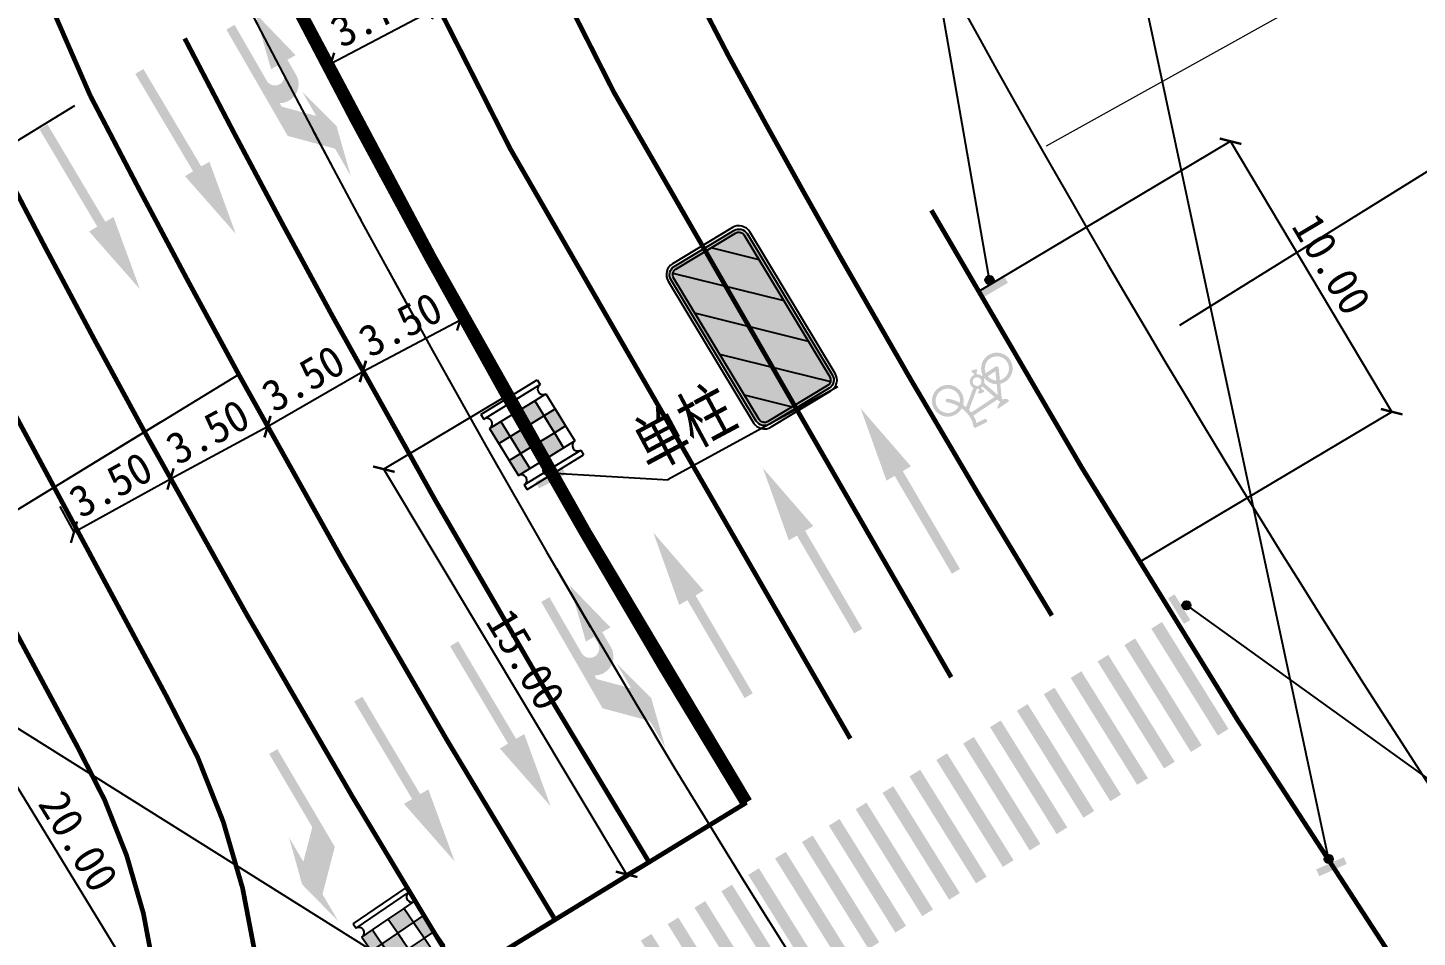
# Model space of a CAD drawing. Header units: millimetres. Extents: x 7233 to 195995, y 19522 to 226352.
# Drawn here: x 10223.88 to 10268, y 22435.89 to 22464.77 of the extents above; entities that cross this region are included whole.
import ezdxf

# ---------------------------------------------------------------- set-up
doc = ezdxf.new("R2010")
doc.units = ezdxf.units.MM
doc.linetypes.add('ACAD_ISO10W100', pattern=[18, 12, -3, 0, -3])
doc.linetypes.add('JTSS01', pattern=[6, 2, -4])
for name, color, linetype in [('@-交通信号', 7, 'Continuous'), ('@-交通标志', 7, 'Continuous'), ('@-设计标注', 7, 'Continuous'), ('@-道路红线', 1, 'Continuous'), ('@-道路边线', 7, 'Continuous'), ('@-隔离栏', 7, 'Continuous'), ('AXIS', 2, 'Continuous'), ('交通标志', 7, 'Continuous')]:
    doc.layers.add(name, color=color, linetype=linetype)
doc.layers.add('@-路缘石', color=7, linetype='Continuous', lineweight=0)
doc.layers.add('@-道路标线', color=255, linetype='Continuous', lineweight=0)
doc.styles.add('--黑体', font='simhei.ttf')
doc.styles.add('黑体', font='simhei.ttf')
doc.linetypes.add('FENCELINE1', pattern='A,6.349999999999998,-2.54,[133,ltypeshp.shx,S=2.54,R=0,X=-2.54,Y=0],-2.54,25.4', length=36.83)
doc.dimstyles.new('标志标注', dxfattribs={"dimtxt": 1, "dimasz": 0.5, "dimexe": 0, "dimexo": 0, "dimgap": 0.25, "dimtad": 1, "dimzin": 0, "dimdsep": 46, "dimtxsty": '--黑体', "dimblk": 'ARCHTICK', "dimcen": 0.09, "dimadec": 0, "dimazin": 0, "dimtfac": 1, "dimtix": 1, "dimtmove": 2, "dimatfit": 0, "dimfxl": 1, "dimtolj": 1, "dimtzin": 0, "dimarcsym": 0})

# ---------------------------------------------------------------- blocks, each defined once
blk = doc.blocks.new('*U5')
at = {"layer": '@-道路边线'}
h = blk.add_hatch(color=256, dxfattribs=at)
h.dxf.hatch_style = 1
h.paths.add_polyline_path([(0.8445444810342022, -3.999214780758898), (0.812307190006391, 0.0006553117594236824), (0.4123201807533343, -0.002568417348151747), (0.4445574717811456, -4.002438509866474)])
blk = doc.blocks.new('*U6')
at = {"layer": '@-道路标线', "color": 0, "linetype": 'ByBlock', "lineweight": -2, "transparency": 16777216}
for p, rotation in [((10259.20356424952, 22445.47597911962, 3.54891667e-08), 31.42887505628482), ((10258.35027613115, 22444.9545393944, 3.54891667e-08), 31.42887505628482), ((10257.49698801277, 22444.43309966918, 3.54891667e-08), 31.42887505628881), ((10256.64369989439, 22443.91165994396, 3.54891667e-08), 31.42887505628881), ((10255.79041177602, 22443.39022021874, 3.54891667e-08), 31.42887505628482), ((10254.93712365764, 22442.86878049352, 3.54891667e-08), 31.42887505628482), ((10254.08383553926, 22442.34734076831, 3.54891667e-08), 31.42887505628881), ((10253.23054742089, 22441.82590104308, 3.54891667e-08), 31.42887505628881), ((10252.37725930251, 22441.30446131786, 3.54891667e-08), 31.42887505628881), ((10251.52397118413, 22440.78302159264, 3.54891667e-08), 31.42887505628482), ((10250.67068306575, 22440.26158186743, 3.54891667e-08), 31.42887505628881), ((10249.81739494738, 22439.74014214221, 3.54891667e-08), 31.42887505628881), ((10248.964106829, 22439.21870241699, 3.54891667e-08), 31.42887505628881), ((10248.11081871063, 22438.69726269177, 3.54891667e-08), 31.42887505628482), ((10247.25753059225, 22438.17582296655, 3.54891667e-08), 31.42887505628881), ((10246.40424247387, 22437.65438324133, 3.54891667e-08), 31.42887505628881), ((10245.55095435549, 22437.13294351611, 3.54891667e-08), 31.42887505628881), ((10244.69766623712, 22436.61150379089, 3.54891667e-08), 31.42887505628881), ((10243.84437811874, 22436.09006406567, 3.54891667e-08), 31.42887505628881), ((10242.99109000036, 22435.56862434045, 3.54891667e-08), 31.42887505628881), ((10242.13780188199, 22435.04718461523, 3.54891667e-08), 31.42887505628881), ((10241.28451376361, 22434.52574489001, 3.54891667e-08), 31.42887505628881), ((10240.43122564523, 22434.0043051648, 3.54891667e-08), 31.42887505628881), ((10239.57793752686, 22433.48286543958, 3.54891667e-08), 31.42887505628881), ((10238.72464940848, 22432.96142571435, 3.54891667e-08), 31.42887505628881)]:
    blk.add_blockref('*U5', p, dxfattribs=dict(at, rotation=rotation))
blk = doc.blocks.new('A$C348E0356')
at = {"layer": '交通标志', "lineweight": 15}
h = blk.add_hatch(color=1, dxfattribs=at)
h.paths.add_polyline_path([(3.003229652764275, 1.581825583154568), (2.699315253586973, 2.053429645515278), (2.345612207427619, 1.825493846656171), (2.649526606546714, 1.35388978429546)])
h.paths.add_polyline_path([(1.699794109328649, 2.827652479812969), (2.00370850827312, 2.356048417277634), (2.357411554490681, 2.58398421613674), (2.053497155546209, 3.055588278657522)])
h.paths.add_polyline_path([(2.00370850827312, 2.356048417277634), (1.473153939063194, 2.014144718996249), (1.815057638159487, 1.483590148374786), (2.345612207427619, 1.825493846656171), (2.212649657740256, 2.031820624353712)])
h.paths.add_polyline_path([(2.11897203727858, 1.011986086014075), (1.815057638159487, 1.483590148374786), (1.284503068891353, 1.141686450093402), (1.588417468068655, 0.6700823877326914)])
h.paths.add_polyline_path([(1.169239540060515, 2.485748781531583), (0.6386849708505907, 2.143845083250199), (0.9425993697950616, 1.672241020714864), (1.473153939063194, 2.014144718996249)])
h.paths.add_polyline_path([(0.9425993697950616, 1.672241020714864), (0.5888963236357087, 1.444305221855755), (0.9308000227320008, 0.9137506512342952), (1.284503068891353, 1.141686450093402), (1.151540519262198, 1.348013227790942)])
at = {"layer": '交通标志', "lineweight": 25}
for p, q in [((1.768577406415715, 3.497717086982446), (6.21755607426e-05, 2.358038092701462)), ((1.863550656125879, 3.350340817545656), (0.0950354252709076, 2.210661823264671)), ((1.863550656125879, 3.350340817545656), (1.768577406415715, 3.497717086982446)), ((1.699794109328649, 2.827652479812969), (1.169239540060515, 2.485748781531583)), ((2.053497155546209, 3.055588278657522), (1.699794109328649, 2.827652479812969)), ((2.00370850827312, 2.356048417277634), (1.699794109328649, 2.827652479812969)), ((2.357411554490681, 2.58398421613674), (2.053497155546209, 3.055588278657522)), ((0.0950354252709076, 2.210661823264671), (6.21755607426e-05, 2.358038092701462)), ((1.169239540060515, 2.485748781531583), (0.6386849708505907, 2.143845083250199)), ((1.473153939063194, 2.014144718996249), (1.169239540060515, 2.485748781531583)), ((2.00370850827312, 2.356048417277634), (1.473153939063194, 2.014144718996249)), ((2.357411554490681, 2.58398421613674), (2.00370850827312, 2.356048417277634)), ((2.345612207427619, 1.825493846656171), (2.00370850827312, 2.356048417277634)), ((2.699315253586973, 2.053429645515278), (2.357411554490681, 2.58398421613674)), ((3.003229652764275, 1.581825583154568), (2.566352703957818, 2.259756423212819)), ((0.6386849708505907, 2.143845083250199), (0.2849819246330298, 1.91590928439109)), ((0.5888963236357087, 1.444305221855755), (0.2849819246330298, 1.91590928439109)), ((0.9425993697950616, 1.672241020714864), (0.6386849708505907, 2.143845083250199)), ((1.473153939063194, 2.014144718996249), (0.9425993697950616, 1.672241020714864)), ((1.815057638159487, 1.483590148374786), (1.473153939063194, 2.014144718996249)), ((2.345612207427619, 1.825493846656171), (1.815057638159487, 1.483590148374786)), ((2.649526606546714, 1.35388978429546), (2.212649657740256, 2.031820624353712)), ((2.699315253586973, 2.053429645515278), (2.345612207427619, 1.825493846656171)), ((0.9425993697950616, 1.672241020714864), (0.5888963236357087, 1.444305221855755)), ((0.9308000227320008, 0.9137506512342952), (0.5888963236357087, 1.444305221855755)), ((1.284503068891353, 1.141686450093402), (0.9425993697950616, 1.672241020714864)), ((1.588417468068655, 0.6700823877326914), (1.151540519262198, 1.348013227790942)), ((1.815057638159487, 1.483590148374786), (1.284503068891353, 1.141686450093402)), ((2.11897203727858, 1.011986086014075), (1.68209508853033, 1.689916926072328)), ((2.649526606546714, 1.35388978429546), (2.11897203727858, 1.011986086014075)), ((3.003229652764275, 1.581825583154568), (2.649526606546714, 1.35388978429546)), ((1.234714421851094, 0.442146588873584), (0.7978374730446376, 1.120077428931835)), ((1.284503068891353, 1.141686450093402), (0.9308000227320008, 0.9137506512342952)), ((3.193176151951773, 1.287073044106364), (1.424660921038593, 0.1473940498253796)), ((3.288149401603732, 1.139696774669572), (1.519634170748758, 1.7780388589e-05)), ((2.11897203727858, 1.011986086014075), (1.588417468068655, 0.6700823877326914)), ((3.288149401603732, 1.139696774669572), (3.193176151951773, 1.287073044106364)), ((1.588417468068655, 0.6700823877326914), (1.234714421851094, 0.442146588873584)), ((1.519634170748758, 1.7780388589e-05), (1.424660921038593, 0.1473940498253796))]:
    blk.add_line(p, q, dxfattribs=at)
for centre, major_axis, ratio, start_param, end_param in [((1.958523905836044, 3.202964548094313), (0.0132628393479032, 0.1748249984116091), 0.9999999976595978, 0.648165981041317, 3.789758634631108), ((0.1900086749810725, 2.06328555382788), (-0.1748249984686601, 0.0132628393522313), 0.999999997006934, 2.218962305269292, 5.360554958859085), ((3.098202902416232, 1.434449313717776), (-0.1748249984686601, 0.0132628393522313), 0.999999997006934, -0.9226303483204992, 2.218962305269292), ((1.329687671561259, 0.2947703194367932), (0.0132628393608787, 0.1748249985826468), 0.9999999959073038, 3.789758633994535, 6.931351287584327)]:
    blk.add_ellipse(centre, major_axis=major_axis, ratio=ratio, start_param=start_param, end_param=end_param, dxfattribs=at)
blk = doc.blocks.new('A$C3C0A0687')
at = {"layer": '交通标志', "linetype": 'ByBlock', "lineweight": -3}
for points in [[(0.51630682812538, 0.9557776210713198), (0.2803620946360752, 0.9608847109484486), (0.259674049098976, 0.0051084273000015), (0.4956187825882809, 1.3374228729e-06)], [(0.2649107784296911, 0.5038333508418873, 1), (-2.7183474567e-06, 0.5038333508418873, 1)]]:
    blk.add_hatch(color=14, dxfattribs=at).paths.add_polyline_path(points)
at = {"layer": '交通标志', "color": 14}
blk.add_circle((0.1324540300411172, 0.5038333508418873), 0.1324567483885739, dxfattribs=at)
blk = doc.blocks.new('A$C59555438')
at = {"layer": '交通标志'}
h = blk.add_hatch(color=1, dxfattribs=at)
edge = h.paths.add_edge_path(flags=16)
edge.add_arc((0.3505040291111072, -0.2000641846525468), 0.2015999999999083, 105.28331680243821, 195.2833168024382, ccw=False)
edge.add_line((0.2973638451967417, -0.0055939276630852), (5.360870505988714, 1.378040152772654))
edge.add_arc((5.414010689903078, 1.183569895783192), 0.2015999999999011, 15.283316802438208, 105.28331680244241, ccw=False)
edge.add_line((5.608480946892087, 1.236710079697104), (6.193512939698848, -0.9042558261298836))
edge.add_arc((5.999042682709839, -0.957396010043567), 0.2015999999998938, -74.71668319756589, 15.283316802438208, ccw=False)
edge.add_line((6.052182866622387, -1.151866267033027), (0.9886762058304157, -2.535500347468768))
edge.add_arc((0.9355360219160502, -2.34103009047908), 0.2015999999999011, 195.2833168024382, 285.2833168024382, ccw=False)
edge.add_line((0.7410657649270433, -2.394170274392763), (0.1560337721202814, -0.2532043685657754))
edge = h.paths.add_edge_path()
edge.add_arc((0.3503419572534767, -0.1999667472398414), 0.302399999999848, 105.28331680243821, 195.2833168024382, ccw=False)
edge.add_line((0.2706316813819285, 0.0917386382445784), (5.334390413281653, 1.475441598648558))
edge.add_arc((5.414100689153202, 1.18373621316391), 0.302399999999848, 15.283316802436786, 105.28331680243821, ccw=False)
edge.add_line((5.705806074638529, 1.263446489034095), (6.290910140045524, -0.8777831715638058))
edge.add_arc((5.999204754560196, -0.9574934474339896), 0.302399999999848, -74.71668319756168, 15.283316802438208, ccw=False)
edge.add_line((6.078915030429924, -1.249198832918409), (1.015156298530199, -2.632901793322389))
edge.add_arc((0.9354460226604712, -2.341196407837741), 0.3023999999998553, 195.2833168024382, 285.2833168024382, ccw=False)
edge.add_line((0.6437406371751422, -2.420906683708153), (0.05863657176814741, -0.2796770231102528))
for points in [[(2.254681827422053, -2.189556589226748), (3.715157706097762, -1.790472647057248), (5.513923373892131, 1.358669911795209, 0.19887857131623), (5.360870506072387, 1.378040152808353), (4.094864884389901, 1.032096394553322)], [(0.3955562100963739, -1.12975365046673), (0.7410657650125358, -2.394170274357747, 0.198946163876398), (0.8356233380946132, -2.516130106418776), (2.634389005716446, 0.6330124523843621), (1.17391312721698, 0.2339285102629444)], [(5.175633584771317, -1.391388704888339), (6.052182866707878, -1.151866266997557, 0.4142135623731015), (6.193512939784341, -0.904255826094868), (5.953990501893699, -0.0277065441587444)]]:
    blk.add_hatch(color=1, dxfattribs=at).paths.add_polyline_path(points)
at = {"layer": '交通标志', "true_color": 0xffffff}
for points in [[(5.953990501893696, -0.0277065441587435), (5.608480946977579, 1.236710079732119, 0.1989461638801886), (5.513923373892131, 1.358669911795209), (3.715157706097762, -1.79047264705725), (5.175633584771319, -1.391388704888339)], [(4.094864884389901, 1.032096394553322), (2.634389005716448, 0.6330124523843624), (0.8356233380946132, -2.516130106418776, 0.1988785713200205), (0.9886762059159082, -2.535500347433525), (2.254681827422053, -2.189556589226748)], [(1.17391312721698, 0.2339285102629444), (0.2973638452822342, -0.0055939276273875, 0.4142135623730847), (0.1560337722057739, -0.2532043685307599), (0.3955562100963739, -1.12975365046673)]]:
    blk.add_hatch(color=7, dxfattribs=at).paths.add_polyline_path(points)
at = {"layer": '交通标志', "color": 1}
for points in [[(0.5464096677369527, -2.447644689311118, 0.414213562373091), (1.041630549543697, -2.730304835463357), (6.10565303610565, -1.346529802489839, 0.414213562373091), (6.388313182256754, -0.8513089206835502), (5.803137044251343, 1.290184494685945, 0.414213562373091), (5.307916162444597, 1.572844640838184), (0.2438936758826458, 0.1890696078644396, 0.414213562373091), (-0.038766470268456, -0.3061512739420777), (0.5464096677369527, -2.447644689311118)], [(0.0586365718536399, -0.2796770230750099, -0.4142135623730951), (0.270631681467421, 0.09173863827959401), (5.334390413368963, 1.475441598683801, -0.414213562373091), (5.705806074722204, 1.263446489069564), (6.290910140131018, -0.87778317152879, -0.414213562373091), (6.078915030515418, -1.249198832883166), (1.015156298615693, -2.632901793286919, -0.414213562373091), (0.6437406372606347, -2.420906683673138), (0.0586365718536399, -0.2796770230750099)], [(0.1560337722057739, -0.2532043685307599, -0.4142135623730847), (0.2973638452822342, -0.0055939276273875), (5.360870506072387, 1.378040152808353, -0.4142135623731015), (5.608480946977579, 1.236710079732119), (6.193512939784341, -0.904255826094868, -0.4142135623731015), (6.052182866707878, -1.151866266997557), (0.9886762059159082, -2.535500347433525, -0.4142135623731015), (0.7410657650125358, -2.394170274357747), (0.1560337722057739, -0.2532043685307599)]]:
    blk.add_lwpolyline(points, format="xyb", dxfattribs=at)
for points in [[(5.513923373891883, 1.358669911794777), (3.71515770609767, -1.790472647057413)], [(2.254681827422245, -2.189556589226413), (4.094864884389608, 1.032096394552809)], [(2.634389005716001, 0.6330124523835821), (0.8356233380945923, -2.516130106418812)], [(1.173913127217019, 0.2339285102630129), (0.3955562100964016, -1.129753650466682)], [(5.175633584771276, -1.391388704888413), (5.953990501893713, -0.0277065441587183)]]:
    blk.add_lwpolyline(points, dxfattribs=at)
at = {"layer": '交通标志', "color": 7}
for points in [[(4.094864884389608, 1.032096394552809), (2.634389005716001, 0.6330124523835821)], [(3.71515770609767, -1.790472647057413), (5.175633584771276, -1.391388704888413)]]:
    blk.add_lwpolyline(points, dxfattribs=at)
at = {"layer": '交通标志', "color": 1, "lineweight": 0}
for centre, radius, start, end in [((0.3503419573371502, -0.1999667472043711), 0.302399999999848, 105.2833168024516, 195.2833168019546), ((5.999204754645687, -0.9574934473989742), 0.3023999999998538, 285.2833168024517, 15.28331680195462), ((0.935446022745964, -2.341196407802725), 0.3023999999998538, 195.2833168019546, 285.2833168024517)]:
    blk.add_arc(centre, radius, start, end, dxfattribs=at)
blk = doc.blocks.new('A$C00990124')
at = {"layer": '@-交通标志'}
blk.add_line((4.03863356891088, 8.375682107638568), (7.842989163240419, 9.514135432895273), dxfattribs=at)
at = {"layer": '@-交通标志', "color": 0, "lineweight": -3}
blk.add_line((4.058251671376638, 8.35589451668784), (-1.7789425328e-06, 3.746898548211901), dxfattribs=at)
at = {"layer": '@-交通标志', "lineweight": 0, "ltscale": 0.5, "rotation": 18.7745132221656}
blk.add_blockref('A$C348E0356', (7.610208364087156, 6.313692850992083), dxfattribs=at)
at = {"layer": '@-交通标志', "rotation": 139.089048828602}
blk.add_blockref('A$C3C0A0687', (8.190717954887077, 9.704387176316233), dxfattribs=at)
at = {"layer": '@-交通标志', "color": 0, "lineweight": -3, "rotation": 305.8141268137496}
blk.add_blockref('A$C59555438', (1.830900762579403, 5.826271494384855), dxfattribs=at)
at = {"layer": '@-交通标志', "color": 0, "lineweight": -3, "style": '黑体', "width": 0.8}
blk.add_text('单柱', height=1.5, rotation=228.1137237925515, dxfattribs=at).set_placement((4.715823206817731, 8.34912640415132))
blk = doc.blocks.new('_ArchTick')
at = {"color": 0, "linetype": 'ByBlock', "const_width": 0.15}
blk.add_lwpolyline([(-0.5, -0.5), (0.5, 0.5)], dxfattribs=at)
blk = doc.blocks.new('*D22')
at = {"layer": '@-设计标注', "color": 0, "lineweight": -2, "ltscale": 1.5, "transparency": 16777216}
for p, q in [((10238.99089881091, 22453.03348404101), (10235.18547105878, 22450.75394419194)), ((10242.89402186176, 22437.88541146319), (10235.18547105878, 22450.75394419194)), ((10246.69944961389, 22440.16495131227), (10242.89402186176, 22437.88541146319))]:
    blk.add_line(p, q, dxfattribs=at)
at = {"layer": 'Defpoints', "color": 0, "ltscale": 1.5, "transparency": 16777216}
for p in [(10238.99089881091, 22453.03348404101, 3.54891667e-08), (10235.18547105878, 22450.75394419194), (10246.69944961389, 22440.16495131227, 3.54891667e-08)]:
    blk.add_point(p, dxfattribs=at)
at = {"layer": '@-设计标注', "color": 0, "lineweight": -2, "ltscale": 1.5, "transparency": 16777216, "xscale": 0.5, "yscale": 0.5, "zscale": 0.5}
for p, rotation in [((10235.18547105878, 22450.75394419194), 120.9225907096628), ((10242.89402186176, 22437.88541146319), 300.9225907096628)]:
    blk.add_blockref('_ArchTick', p, dxfattribs=dict(at, rotation=rotation))
at = {"layer": '@-设计标注', "color": 0, "ltscale": 1.5, "transparency": 16777216, "insert": (10239.68796268085, 22444.70797444016), "char_height": 1, "attachment_point": 5, "rotation": 300.9225907096628, "style": '--黑体'}
blk.add_mtext('\\A1;15.00', dxfattribs=at)
blk = doc.blocks.new('*D36')
at = {"layer": '@-设计标注', "color": 0, "lineweight": -2, "ltscale": 1.5, "transparency": 16777216}
for p, q in [((10233.50234124521, 22463.64341314262), (10236.82250340022, 22465.38669259939)), ((10236.78858140761, 22465.45129871613), (10236.82250340022, 22465.38669259939)), ((10233.4684192526, 22463.70801925936), (10233.50234124521, 22463.64341314262))]:
    blk.add_line(p, q, dxfattribs=at)
at = {"layer": 'Defpoints', "color": 0, "ltscale": 1.5, "transparency": 16777216}
for p in [(10236.78858140761, 22465.45129871613, 3.54891667e-08), (10236.82250340022, 22465.38669259939), (10233.4684192526, 22463.70801925936, 3.54891667e-08)]:
    blk.add_point(p, dxfattribs=at)
at = {"layer": '@-设计标注', "color": 0, "lineweight": -2, "ltscale": 1.5, "transparency": 16777216, "xscale": 0.5, "yscale": 0.5, "zscale": 0.5}
for p, rotation in [((10236.82250340022, 22465.38669259939), 27.7021016193451), ((10233.50234124521, 22463.64341314262), 207.7021016193451)]:
    blk.add_blockref('_ArchTick', p, dxfattribs=dict(at, rotation=rotation))
at = {"layer": '@-设计标注', "color": 0, "ltscale": 1.5, "transparency": 16777216, "insert": (10234.81376643136, 22465.17908530201), "char_height": 1, "attachment_point": 5, "rotation": 27.702101619345108, "style": '--黑体'}
blk.add_mtext('\\A1;3.75', dxfattribs=at)
blk = doc.blocks.new('*D56')
at = {"layer": '@-设计标注', "color": 0, "lineweight": -2, "ltscale": 1.5, "transparency": 16777216}
for p, q in [((10228.08755901652, 22452.24377379179), (10219.62641188939, 22447.0732128312)), ((10230.05520639378, 22430.00745046367), (10219.62641188939, 22447.0732128312)), ((10238.51635352091, 22435.17801142425), (10230.05520639378, 22430.00745046367))]:
    blk.add_line(p, q, dxfattribs=at)
at = {"layer": 'Defpoints', "color": 0, "ltscale": 1.5, "transparency": 16777216}
for p in [(10228.08755901652, 22452.24377379179), (10219.62641188939, 22447.0732128312), (10238.51635352091, 22435.17801142425, 3.54891667e-08)]:
    blk.add_point(p, dxfattribs=at)
at = {"layer": '@-设计标注', "color": 0, "lineweight": -2, "ltscale": 1.5, "transparency": 16777216, "xscale": 0.5, "yscale": 0.5, "zscale": 0.5}
for p, rotation in [((10219.62641188939, 22447.0732128312), 121.4288750562867), ((10230.05520639378, 22430.00745046367), 301.4288750562868)]:
    blk.add_blockref('_ArchTick', p, dxfattribs=dict(at, rotation=rotation))
at = {"layer": '@-设计标注', "color": 0, "ltscale": 1.5, "transparency": 16777216, "insert": (10225.48556898384, 22438.934340878), "char_height": 1, "attachment_point": 5, "rotation": 301.42887505628676, "style": '--黑体'}
blk.add_mtext('\\A1;20.00', dxfattribs=at)
blk = doc.blocks.new('A$C4D5C2BD2')
at = {"layer": '@-交通信号', "linetype": 'ByBlock', "lineweight": -3}
h = blk.add_hatch(color=14, dxfattribs=at)
edge = h.paths.add_edge_path()
edge.add_line((0.981396496295929, 0.3103656233288348), (0.9047607928514481, 0.5335762156173587))
edge.add_line((0.9047607928514481, 0.5335762188769877), (0.000568583607673645, 0.2231366215273738))
edge.add_line((0.0005685761570930481, 0.2231366285122931), (0.07720427960157394, -7.396377623081207e-05))
edge.add_line((0.07720427960157394, -7.396703585982323e-05), (0.9813964888453484, 0.3103656303137541))
blk.add_hatch(color=14, dxfattribs=at).paths.add_polyline_path([(0.5572020175083134, 0.5146595514379442, 1), (0.2922885207311656, 0.5146595514379442, 1)])
at = {"layer": '@-交通信号', "color": 14}
blk.add_circle((0.4247452691197395, 0.5146595514379442, 363.6511633631799), 0.1324567483885739, dxfattribs=at)
blk = doc.blocks.new('A$C174B43BA')
at = {"layer": '交通标志', "linetype": 'ByBlock', "lineweight": -3}
for points in [[(0.6366147921982129, 0.3842561724922007, 1), (0.3717012954210651, 0.3842561724922007, 1)], [(0.955758185315062, -1.431443593e-06), (0.9610766889582008, 0.2359386311726439), (0.0053193263074718, 0.2574830817691236), (8.226643331e-07, 0.0215430191528867)]]:
    blk.add_hatch(color=14, dxfattribs=at).paths.add_polyline_path(points)
at = {"layer": '交通标志', "color": 14}
blk.add_circle((0.504158043809639, 0.3842561724922007), 0.1324567483885739, dxfattribs=at)
blk = doc.blocks.new('*D75')
at = {"layer": '@-设计标注', "color": 0, "lineweight": -2, "ltscale": 1.5, "transparency": 16777216}
for p, q in [((10254.05384204395, 22456.39151576555), (10262.07404003199, 22461.17051648473)), ((10267.19289054583, 22452.57997695469), (10262.07404003199, 22461.17051648473)), ((10259.17269255778, 22447.80097623551), (10267.19289054583, 22452.57997695469))]:
    blk.add_line(p, q, dxfattribs=at)
at = {"layer": 'Defpoints', "color": 0, "ltscale": 1.5, "transparency": 16777216}
for p in [(10262.07404003199, 22461.17051648473), (10254.05384204395, 22456.39151576555, 3.54891667e-08), (10259.17269255778, 22447.80097623551, 3.54891667e-08)]:
    blk.add_point(p, dxfattribs=at)
at = {"layer": '@-设计标注', "color": 0, "lineweight": -2, "ltscale": 1.5, "transparency": 16777216, "xscale": 0.5, "yscale": 0.5, "zscale": 0.5}
for p, rotation in [((10262.07404003199, 22461.17051648473), 120.7894738371776), ((10267.19289054583, 22452.57997695469), 300.7894738371776)]:
    blk.add_blockref('_ArchTick', p, dxfattribs=dict(at, rotation=rotation))
at = {"layer": '@-设计标注', "color": 0, "ltscale": 1.5, "transparency": 16777216, "insert": (10265.28258189946, 22457.26203626696), "char_height": 1, "attachment_point": 5, "rotation": 300.7894738371776, "style": '--黑体'}
blk.add_mtext('\\A1;10.00', dxfattribs=at)
blk = doc.blocks.new('*D77')
at = {"layer": '@-设计标注', "color": 0, "lineweight": -2, "ltscale": 1.5, "transparency": 16777216}
for p, q in [((10225.36200873124, 22462.29757581178), (10214.41201463719, 22455.60609401497)), ((10219.62641188939, 22447.0732128312), (10214.41201463719, 22455.60609401497)), ((10230.57640598344, 22453.76469462801), (10219.62641188939, 22447.0732128312))]:
    blk.add_line(p, q, dxfattribs=at)
at = {"layer": 'Defpoints', "color": 0, "ltscale": 1.5, "transparency": 16777216}
for p in [(10225.36200873124, 22462.29757581178, 3.54891667e-08), (10214.41201463719, 22455.60609401497), (10230.57640598344, 22453.76469462801, 3.54891667e-08)]:
    blk.add_point(p, dxfattribs=at)
at = {"layer": '@-设计标注', "color": 0, "lineweight": -2, "ltscale": 1.5, "transparency": 16777216, "xscale": 0.5, "yscale": 0.5, "zscale": 0.5}
for p, rotation in [((10214.41201463719, 22455.60609401497), 121.4288750562956), ((10219.62641188939, 22447.0732128312), 301.4288750562956)]:
    blk.add_blockref('_ArchTick', p, dxfattribs=dict(at, rotation=rotation))
at = {"layer": '@-设计标注', "color": 0, "ltscale": 1.5, "transparency": 16777216, "insert": (10217.66397310554, 22451.73366265366), "char_height": 1, "attachment_point": 5, "rotation": 301.4288750562956, "style": '--黑体'}
blk.add_mtext('\\A1;10.00', dxfattribs=at)
blk = doc.blocks.new('A$C3C3D2F93')
at = {"layer": '@-交通信号', "linetype": 'ByBlock', "lineweight": -3}
for points in [[(0.636612563422329, 0.3842590611756122, 1), (0.3716990666451812, 0.3842590611756122, 1)], [(0.9557559565391784, 1.4572398186e-06), (0.9610744601823172, 0.2359415198560555), (0.0053170975315879, 0.2574859704525352), (-1.4061115508e-06, 0.0215459078362983)]]:
    blk.add_hatch(color=14, dxfattribs=at).paths.add_polyline_path(points)
at = {"layer": '@-交通信号', "color": 14}
blk.add_circle((0.5041558150337551, 0.3842590611756122), 0.1324567483885739, dxfattribs=at)
blk = doc.blocks.new('*D84')
at = {"layer": '@-设计标注', "color": 0, "lineweight": -2, "ltscale": 1.5, "transparency": 16777216}
for p, q in [((10227.95922915073, 22451.26009627241), (10228.4098121097, 22450.44255567838)), ((10225.34453893582, 22448.75314738864), (10228.4098121097, 22450.44255567838)), ((10224.89395597684, 22449.57068798268), (10225.34453893582, 22448.75314738864))]:
    blk.add_line(p, q, dxfattribs=at)
at = {"layer": 'Defpoints', "color": 0, "ltscale": 1.5, "transparency": 16777216}
for p in [(10227.95922915073, 22451.26009627241, 3.54891667e-08), (10228.4098121097, 22450.44255567838), (10224.89395597684, 22449.57068798268, 3.54891667e-08)]:
    blk.add_point(p, dxfattribs=at)
at = {"layer": '@-设计标注', "color": 0, "lineweight": -2, "ltscale": 1.5, "transparency": 16777216, "xscale": 0.5, "yscale": 0.5, "zscale": 0.5}
for p, rotation in [((10228.4098121097, 22450.44255567838), 28.86111260624991), ((10225.34453893582, 22448.75314738864), 208.8611126062499)]:
    blk.add_blockref('_ArchTick', p, dxfattribs=dict(at, rotation=rotation))
at = {"layer": '@-设计标注', "color": 0, "ltscale": 1.5, "transparency": 16777216, "insert": (10226.51244772987, 22450.25961596672), "char_height": 1, "attachment_point": 5, "rotation": 28.86111260624991, "style": '--黑体'}
blk.add_mtext('\\A1;3.50', dxfattribs=at)
blk = doc.blocks.new('*D85')
at = {"layer": '@-设计标注', "color": 0, "lineweight": -2, "ltscale": 1.5, "transparency": 16777216}
blk.add_line((10228.40981210971, 22450.44255567838), (10231.49092792725, 22452.10554127874), dxfattribs=at)
at = {"layer": 'Defpoints', "color": 0, "ltscale": 1.5, "transparency": 16777216}
for p in [(10231.49092792725, 22452.10554127874, 3.54891667e-08), (10231.49092792725, 22452.10554127874), (10228.40981210971, 22450.44255567838)]:
    blk.add_point(p, dxfattribs=at)
at = {"layer": '@-设计标注', "color": 0, "lineweight": -2, "ltscale": 1.5, "transparency": 16777216, "xscale": 0.5, "yscale": 0.5, "zscale": 0.5}
for p, rotation in [((10231.49092792725, 22452.10554127874), 28.35728309380587), ((10228.40981210971, 22450.44255567838), 208.3572830938059)]:
    blk.add_blockref('_ArchTick', p, dxfattribs=dict(at, rotation=rotation))
at = {"layer": '@-设计标注', "color": 0, "ltscale": 1.5, "transparency": 16777216, "insert": (10229.59147546672, 22451.93899451297), "char_height": 1, "attachment_point": 5, "rotation": 28.357283093805865, "style": '--黑体'}
blk.add_mtext('\\A1;3.50', dxfattribs=at)
blk = doc.blocks.new('*D86')
at = {"layer": '@-设计标注', "color": 0, "lineweight": -2, "ltscale": 1.5, "transparency": 16777216}
blk.add_line((10231.49092792725, 22452.10554127874), (10234.51929364144, 22453.86157907424), dxfattribs=at)
at = {"layer": 'Defpoints', "color": 0, "ltscale": 1.5, "transparency": 16777216}
for p in [(10234.51929364144, 22453.86157907424, 3.54891667e-08), (10234.51929364144, 22453.86157907424), (10231.49092792725, 22452.10554127874)]:
    blk.add_point(p, dxfattribs=at)
at = {"layer": '@-设计标注', "color": 0, "lineweight": -2, "ltscale": 1.5, "transparency": 16777216, "xscale": 0.5, "yscale": 0.5, "zscale": 0.5}
for p, rotation in [((10234.51929364144, 22453.86157907424), 30.10786720309623), ((10231.49092792725, 22452.10554127874), 210.1078672030962)]:
    blk.add_blockref('_ArchTick', p, dxfattribs=dict(at, rotation=rotation))
at = {"layer": '@-设计标注', "color": 0, "ltscale": 1.5, "transparency": 16777216, "insert": (10232.62607049707, 22453.63723210383), "char_height": 1, "attachment_point": 5, "rotation": 30.107867203096227, "style": '--黑体'}
blk.add_mtext('\\A1;3.50', dxfattribs=at)
blk = doc.blocks.new('*D87')
at = {"layer": '@-设计标注', "color": 0, "lineweight": -2, "ltscale": 1.5, "transparency": 16777216}
blk.add_line((10234.51929364143, 22453.86157907424), (10237.61419834095, 22455.49752609291), dxfattribs=at)
at = {"layer": 'Defpoints', "color": 0, "ltscale": 1.5, "transparency": 16777216}
for p in [(10237.61419834096, 22455.49752609291, 3.54891667e-08), (10237.61419834095, 22455.49752609291), (10234.51929364143, 22453.86157907424)]:
    blk.add_point(p, dxfattribs=at)
at = {"layer": '@-设计标注', "color": 0, "lineweight": -2, "ltscale": 1.5, "transparency": 16777216, "xscale": 0.5, "yscale": 0.5, "zscale": 0.5}
for p, rotation in [((10237.61419834095, 22455.49752609291), 27.86064652725332), ((10234.51929364143, 22453.86157907424), 207.8606465272533)]:
    blk.add_blockref('_ArchTick', p, dxfattribs=dict(at, rotation=rotation))
at = {"layer": '@-设计标注', "color": 0, "ltscale": 1.5, "transparency": 16777216, "insert": (10235.71362856414, 22455.34758447703), "char_height": 1, "attachment_point": 5, "rotation": 27.860646527253312, "style": '--黑体'}
blk.add_mtext('\\A1;3.50', dxfattribs=at)

msp = doc.modelspace()

# ---------------------------------------------------------------- hatches: boundary and pattern name
at = {"layer": '@-道路标线', "linetype": 'Continuous'}
for points in [[(10230.31411620343, 22464.79274255086), (10230.18417186053, 22464.71781280027), (10232.1323456216, 22461.33926002321), (10233.63475567747, 22460.93581978767), (10234.13428741322, 22460.06952419981), (10233.68155488091, 22461.65540981824), (10232.58573903518, 22462.75504051134), (10233.03531759071, 22461.9753744992), (10231.94265574301, 22462.26878555639), (10231.87752441823, 22462.38173730115, 0.577350269189626), (10232.39762614131, 22463.28145625476), (10232.12288368926, 22463.75791882448), (10232.38277236461, 22463.90777835398), (10231.09378222926, 22465.24232111885), (10231.60310633318, 22463.45819978898), (10231.86299500883, 22463.60805931007), (10231.98787794239, 22463.39148541417, -1), (10231.46810059426, 22463.09176636581), (10230.44406052994, 22464.86767233322)], [(10227.41987720023, 22463.38818893694), (10227.29089266871, 22463.31161877374), (10229.12857681106, 22460.21599010086), (10228.87060775869, 22460.06284974576), (10230.48268411487, 22458.22880780262), (10229.64451492825, 22460.52227078792), (10229.38654587217, 22460.36913043804), (10227.54886172824, 22463.46475910862)], [(10224.3749337757, 22461.6300444269), (10224.24594924419, 22461.5534742637), (10226.08363338654, 22458.45784559083), (10225.82566433417, 22458.30470523572), (10227.43774069035, 22456.47066329259), (10226.59957150372, 22458.76412627789), (10226.34160244764, 22458.610985928), (10224.50391830371, 22461.70661459858)], [(10253.35349162227, 22447.50955130198), (10253.48298681745, 22447.58525462878), (10251.6661067483, 22450.69313923116), (10251.92509712821, 22450.84454591353), (10250.32535816306, 22452.68935898555), (10251.14812597623, 22450.39032588967), (10251.4071163598, 22450.54173256679), (10253.22399643053, 22447.43384796669)], [(10250.25042885361, 22445.61217462573), (10250.37992404879, 22445.68787795253), (10248.56304397965, 22448.79576255491), (10248.82203435955, 22448.94716923728), (10247.2222953944, 22450.7919823093), (10248.04506320757, 22448.49294921342), (10248.30405359114, 22448.64435589054), (10250.12093366187, 22445.53647129044)], [(10246.77058858111, 22443.56135249963), (10246.90008377629, 22443.63705582642), (10245.08320370715, 22446.74494042881), (10245.34219408705, 22446.89634711117), (10243.7424551219, 22448.7411601832), (10244.56522293507, 22446.44212708732), (10244.82421331864, 22446.59353376444), (10246.64109338937, 22443.48564916433)], [(10240.31270934307, 22446.61259157849), (10240.18276500017, 22446.5376618279), (10242.13093876124, 22443.15910905084), (10243.63334881711, 22442.7556688153), (10244.13288055285, 22441.88937322744), (10243.68014802055, 22443.47525884587), (10242.58433217482, 22444.57488953896), (10243.03391073034, 22443.79522352683), (10241.94124888265, 22444.08863458402), (10241.87611755787, 22444.20158632878, 0.577350269189626), (10242.39621928094, 22445.10130528239), (10242.1214768289, 22445.57776785211), (10242.38136550425, 22445.72762738161), (10241.0923753689, 22447.06217014648), (10241.60169947282, 22445.2780488166), (10241.86158814847, 22445.4279083377), (10241.98647108203, 22445.2113344418, -1), (10241.4666937339, 22444.91161539343), (10240.44265366957, 22446.68752136085)], [(10237.41847033986, 22445.20803796456), (10237.28948580835, 22445.13146780136), (10239.1271699507, 22442.03583912849), (10238.86920089833, 22441.88269877338), (10240.48127725451, 22440.04865683025), (10239.64310806788, 22442.34211981555), (10239.38513901181, 22442.18897946566), (10237.54745486787, 22445.28460813624)], [(10234.37352691534, 22443.44989345453), (10234.24454238382, 22443.37332329133), (10236.08222652618, 22440.27769461845), (10235.82425747381, 22440.12455426335), (10237.43633382998, 22438.29051232021), (10236.59816464336, 22440.58397530551), (10236.34019558728, 22440.43083495563), (10234.50251144335, 22443.52646362621)], [(10231.67324165722, 22441.7849567894), (10231.54394089397, 22441.708921786), (10232.91257070713, 22439.38150853511), (10232.62848670599, 22438.28638467731), (10232.17227678238, 22439.06218908243), (10232.58782470282, 22437.56642175369), (10233.74366656123, 22436.38997387161), (10233.23676663658, 22437.25197877855), (10233.62738212794, 22438.75777409931), (10231.80254236945, 22441.86099177586)]]:
    msp.add_hatch(color=7, dxfattribs=at).paths.add_polyline_path(points)
at = {"layer": '@-道路标线'}
h = msp.add_hatch(color=7, dxfattribs=at)
edge = h.paths.add_edge_path()
edge.add_line((10254.80709589628, 22453.00130075464), (10254.8510757167, 22452.96291738168))
edge.add_ellipse((10255.10572002415, 22452.58392207122), major_axis=(0.09257054927739362, -0.4471134569741986), ratio=0.9999805706952836, start_angle=200.1195756284293, end_angle=202.1999952957983, ccw=False)
edge.add_ellipse((10254.93084513335, 22452.83676814224), major_axis=(-0.1472080141115049, -0.03047800622364774), ratio=0.9999999506772708, start_angle=219.8589830386828, end_angle=284.2785924977287, ccw=False)
edge.add_ellipse((10254.99065217504, 22452.9280229387), major_axis=(-0.04194194607654041, -0.00868367732061391), ratio=0.9999998303205472, start_angle=113.18325781182659, end_angle=206.501347011118, ccw=False)
edge.add_line((10255.01514607238, 22452.89288632277), (10254.68516805323, 22452.67322368751))
edge.add_ellipse((10254.70746545522, 22452.70841277083), major_axis=(-0.04079353306317877, -0.008445909430191599), ratio=0.9999998508462595, start_angle=310.81329457208363, end_angle=405.9425271505703, ccw=False)
edge.add_ellipse((10255.10572002415, 22452.58392207122), major_axis=(-0.4471149575778773, -0.09257085996298034), ratio=0.999999995276094, start_angle=307.0992444217952, end_angle=329.14455822133897, ccw=False)
edge.add_line((10254.76218762584, 22452.88469884027), (10254.66858738952, 22452.96638841915))
edge.add_line((10254.6685873887, 22452.9663884187), (10253.9058859782, 22452.4586667094))
edge.add_ellipse((10252.90813361626, 22451.83101992025), major_axis=(0.2389805247082176, -1.154270006885366), ratio=0.9999997747193812, start_angle=102.93400800517048, end_angle=110.4751074252666, ccw=False)
edge.add_line((10253.97962710409, 22452.32229578132), (10254.00455163347, 22452.21593386106))
edge.add_line((10254.00455163268, 22452.2159338606), (10254.25510706873, 22452.34237368628))
edge.add_ellipse((10254.28154803217, 22452.28997780034), major_axis=(0.01189874275326157, -0.05747063237267292), ratio=0.9999999969862579, start_angle=15.0799806736444, end_angle=195.0799806736443, ccw=False)
edge.add_line((10254.30798899528, 22452.23758191311), (10253.99627121, 22452.08027723101))
edge.add_ellipse((10253.96442280184, 22452.12994431312), major_axis=(0.01196194174317611, -0.05777588192642982), ratio=0.9999999565071804, start_angle=-94.40099306387123, end_angle=20.972252427922285, ccw=False)
edge.add_line((10253.9058993639, 22452.12245115243), (10253.86809834109, 22452.2837616701))
edge.add_ellipse((10252.90813361626, 22451.83101992025), major_axis=(-1.039328459422805, -0.2151829806678082), ratio=0.9999999809832021, start_angle=193.5523853715453, end_angle=221.8935450160579)
edge.add_ellipse((10253.09541579127, 22452.92649541988), major_axis=(-0.4937071657585528, -0.1022173294128603), ratio=0.9999999808311439, start_angle=-98.18991527179861, end_angle=139.7104712913849, ccw=False)
edge.add_ellipse((10253.09541579127, 22452.92649541988), major_axis=(-0.493707164314774, -0.10221732911394), ratio=0.9999999833191034, start_angle=153.487581228541, end_angle=261.8100847081013, ccw=False)
edge.add_ellipse((10252.90813361626, 22451.83101992025), major_axis=(-1.154269799223606, -0.2389804817138436), ratio=0.9999999987140331, start_angle=217.7231741279261, end_angle=223.3859971820988, ccw=False)
edge.add_line((10253.67491392692, 22452.72628424636), (10253.90585487184, 22453.33766393575))
edge.add_ellipse((10254.02362147092, 22453.53662507383), major_axis=(-0.2264008073304878, -0.04687411386197216), ratio=0.9999999485642296, start_angle=280.9424230675123, end_angle=407.6811191826454, ccw=False)
edge.add_line((10253.93462364742, 22453.75001178798), (10253.91202283694, 22453.81919074392))
edge.add_line((10253.91202283529, 22453.819190743), (10253.8695590146, 22453.80693525082))
edge.add_line((10253.86955901588, 22453.80693525049), (10253.84579805423, 22453.88926415248))
edge.add_line((10253.84579805505, 22453.88926415293), (10254.01023872485, 22453.93672341465))
edge.add_line((10254.01023872486, 22453.93672341465), (10254.03399968604, 22453.85439451348))
edge.add_line((10254.03399968604, 22453.85439451348), (10253.99440160192, 22453.84296609838))
edge.add_line((10253.99440160102, 22453.8429661), (10254.01896479126, 22453.76778047669))
edge.add_ellipse((10254.02362147092, 22453.53662507383), major_axis=(0.04687411199511499, -0.226400798313614), ratio=0.9999998710940378, start_angle=156.077858777343, end_angle=169.4568067655877, ccw=False)
edge.add_line((10254.07257832067, 22453.76258465262), (10254.10230724173, 22453.75402575365))
edge.add_ellipse((10254.02362147092, 22453.53662507383), major_axis=(-0.2264008050113974, -0.04687411338182679), ratio=0.99999997824153, start_angle=219.2364363992578, end_angle=238.4055656186149, ccw=False)
edge.add_line((10254.16932958784, 22453.71613454696), (10254.20240505566, 22453.73815251121))
edge.add_ellipse((10254.65368124159, 22453.95509021152), major_axis=(0.1015146259298053, -0.4903131253646149), ratio=0.999999957172602, start_angle=251.5529690226818, end_angle=283.97727336007733, ccw=False)
edge.add_line((10254.15644004494, 22454.0139404671), (10254.18596616274, 22454.13384914191))
edge.add_ellipse((10254.65368124159, 22453.95509021152), major_axis=(-0.4903131042510498, -0.1015146215584446), ratio=0.9999999765459381, start_angle=90.72597712170881, end_angle=327.3860601384187, ccw=False)
edge.add_line((10254.76140015135, 22453.46610270342), (10254.80709589727, 22453.00130075092))
edge = h.paths.add_edge_path(flags=16)
edge.add_line((10254.57693062882, 22453.04638182437), (10254.194125498, 22453.38047488181))
edge.add_ellipse((10254.02362147092, 22453.53662507383), major_axis=(-0.2264011226888161, -0.04687417915388685), ratio=0.9999989921065656, start_angle=113.33312174311399, end_angle=125.81877227170509, ccw=False)
edge.add_line((10254.1563341814, 22453.34730565841), (10254.18097830434, 22453.2718723056))
edge.add_line((10254.18097830524, 22453.27187230399), (10254.22609027298, 22453.2883266111))
edge.add_line((10254.22609027219, 22453.28832661063), (10254.25545266598, 22453.20782517496))
edge.add_line((10254.2554526668, 22453.20782517543), (10254.08194435342, 22453.14453910218))
edge.add_line((10254.08194435425, 22453.14453910262), (10254.05258195827, 22453.22504054027))
edge.add_line((10254.052581957, 22453.22504054063), (10254.10043036762, 22453.24249295053))
edge.add_line((10254.1004303676, 22453.24249295054), (10254.07777033449, 22453.31185318301))
edge.add_ellipse((10254.02362147092, 22453.53662507383), major_axis=(0.04687411195052544, -0.2264007980982473), ratio=0.9999996316774112, start_angle=-12.801403836924408, end_angle=1.8475263374838278, ccw=False)
edge.add_line((10254.01916632833, 22453.3054656999), (10253.76712538642, 22452.63822708143))
edge.add_ellipse((10252.90813361626, 22451.83101992025), major_axis=(-1.1542697129508, -0.238980463851887), ratio=0.9999999651228509, start_angle=206.1845881327514, end_angle=211.5225778991242, ccw=False)
edge.add_line((10253.83849524923, 22452.55481374187), (10254.57693063042, 22453.04638182528))
edge = h.paths.add_edge_path(flags=16)
edge.add_line((10254.68253975049, 22453.11000708942), (10254.64868134427, 22453.45440353426))
edge.add_ellipse((10254.65368124159, 22453.95509021152), major_axis=(-0.4903131073710255, -0.1015146222044057), ratio=0.9999999682488206, start_angle=387.44292668244736, end_angle=437.7305866839091, ccw=False)
edge.add_line((10254.265327409, 22453.63903093876), (10254.23874600688, 22453.62133599614))
edge.add_ellipse((10254.02362147092, 22453.53662507383), major_axis=(0.04687411842584573, -0.2264008293738835), ratio=0.9999998818253548, start_angle=66.12125378608778, end_angle=99.79606636223912, ccw=False)
edge.add_line((10254.24961806478, 22453.48783935436), (10254.68253975048, 22453.11000708944))
edge = h.paths.add_edge_path(flags=16)
edge.add_line((10254.07124621834, 22453.66820735276), (10254.05325271807, 22453.67338764824))
edge.add_ellipse((10254.02362147092, 22453.53662507383), major_axis=(-0.04027682432017274, -0.1340141432526857), ratio=0.9999982862807512, start_angle=184.5028513073123, end_angle=536.8305418411982)
edge = h.paths.add_edge_path(flags=16)
edge.add_ellipse((10253.09541579127, 22452.92649541988), major_axis=(-0.3787658993690086, -0.07841984356592156), ratio=0.9999999827594351, start_angle=158.9141864051265, end_angle=261.729474163011)
edge.add_ellipse((10253.09541579127, 22452.92649541988), major_axis=(-0.3787659036487809, -0.07841984445200743), ratio=0.9999999726421697, start_angle=261.7294742455286, end_angle=501.1211886144014)
edge.add_ellipse((10252.90813361626, 22451.83101992025), major_axis=(-1.039328464621428, -0.2151829817441338), ratio=0.9999999693913519, start_angle=228.2603932092995, end_angle=249.2839976678984)
edge.add_ellipse((10253.08414391838, 22452.93716407232), major_axis=(-0.05747227453829464, -0.01189908274788985), ratio=0.9999984609880854, start_angle=249.7117148502653, end_angle=428.8563375229205, ccw=False)
edge.add_ellipse((10252.90813361626, 22451.83101992025), major_axis=(-1.154269734641835, -0.2389804683428076), ratio=0.9999999672635289, start_angle=229.4454243372494, end_angle=249.28399770017649, ccw=False)
edge = h.paths.add_edge_path(flags=16)
edge.add_line((10254.63710876807, 22453.57211590811), (10254.60809747801, 22453.86720909816))
edge.add_line((10254.60809747719, 22453.8672090977), (10254.36362596422, 22453.70446716994))
edge.add_ellipse((10254.65368124159, 22453.95509021152), major_axis=(-0.3753718373886483, -0.0777171356136052), ratio=0.9999999719880538, start_angle=29.13147224983823, end_angle=75.82490958884358)
edge = h.paths.add_edge_path(flags=16)
edge.add_ellipse((10254.65368124159, 22453.95509021152), major_axis=(-0.3753718433581028, -0.07771713684952332), ratio=0.9999999542659418, start_angle=92.82568757028405, end_angle=327.3860593604895)
edge.add_line((10254.29560989977, 22454.09194372342), (10254.27300542764, 22454.00014453909))
edge.add_ellipse((10254.65368124159, 22453.95509021152), major_axis=(-0.3753718417336541, -0.07771713651319682), ratio=0.9999999059556514, start_angle=341.5529669549778, end_angle=371.5106501264239)
edge.add_line((10254.30136747442, 22453.80403067689), (10254.60659440254, 22454.00721679272))
edge.add_ellipse((10254.6474734478, 22453.95587588843), major_axis=(0.01330538925600342, -0.06426470009173701), ratio=0.9999999181052606, start_angle=79.8263932664151, end_angle=206.8305000872452, ccw=False)
edge.add_line((10254.71307786257, 22453.95762091619), (10254.74980879692, 22453.58400605308))

# ---------------------------------------------------------------- linework, layer by layer
at = {"layer": '@-交通信号', "linetype": 'Continuous'}
msp.add_line((10265.16720318866, 22438.49886333763, 3.54891667e-08), (10254.55838940963, 22488.06485391343, 3.54891667e-08), dxfattribs=at)
at = {"layer": '@-交通信号'}
msp.add_line((10260.46047255236, 22455.32694680796), (10272.01303106478, 22462.51055625359), dxfattribs=at)
at = {"layer": '@-交通信号', "linetype": 'Continuous', "lineweight": -3}
msp.add_line((10260.67313249086, 22446.43049867642), (10270.34473233384, 22439.47837872846, 31.0774134396799), dxfattribs=at)
at = {"layer": '@-交通标志', "linetype": 'Continuous'}
msp.add_line((10254.41923447669, 22456.763411116), (10251.92265753517, 22470.99484830871, -646.5399999999997), dxfattribs=at)
at = {"layer": '@-交通标志'}
msp.add_line((10237.02966954772, 22434.07572740022), (10214.19401779952, 22448.38091829317), dxfattribs=at)
at = {"layer": '@-路缘石', "color": 0, "elevation": 3.54891667e-08}
msp.add_lwpolyline([(10268.63785812938, 22467.93051741846), (10256.22197189131, 22461.01183863548)], dxfattribs=at)
at = {"layer": '@-道路标线', "color": 7, "linetype": 'Continuous', "const_width": 0.15, "elevation": 3.54891667e-08, "flags": 128}
for points in [[(10199.29946236335, 22505.22639897779, 0.04045136979456084), (10228.26957920834, 22443.56258180502, 0.04045136979456084)], [(10196.2559064393, 22504.08654489187, 0.04045136979456102), (10225.4492666269, 22441.94754714813)], [(10227.61673336562, 22502.85387825953, 0.02724956614044145), (10246.13643200364, 22463.87082785437, 0.02724956614044145)], [(10252.57419673089, 22458.97889041496, 0.0180298030369445), (10267.4516164275, 22434.86545991803)], [(10249.73501776829, 22457.39702202097, 0.008274069898778899), (10256.40086078481, 22446.10408180344)], [(10233.56625252239, 22455.59177357607, 0.01217197942655768), (10243.60779111963, 22438.27226138211)], [(10230.57640598345, 22453.76469462802, 0.01207086382156968), (10240.62274154368, 22436.44483662485)], [(10227.58506061841, 22451.94048329632, 0.01197337473051297), (10237.63769197224, 22434.61741187035)], [(10231.31647538084, 22430.88826078723, 0.143033314813671), (10228.26957920834, 22443.56258180502)], [(10215.44072893069, 22413.40730838574, 0.4570145024453364), (10225.4492666269, 22441.94754714813)]]:
    msp.add_lwpolyline(points, format="xyb", dxfattribs=at)
at = {"layer": '@-道路标线', "color": 7, "linetype": 'JTSS01', "const_width": 0.15, "elevation": 3.54891667e-08, "flags": 128}
for points in [[(10224.14692920096, 22501.43157060682, 0.04021041575781219), (10253.20259336, 22444.1461266929, 0.03277210790346488)], [(10220.67712503631, 22500.00926295411, 0.04020406186822331), (10249.9998332057, 22442.19550336213, 0.0327721079034634)], [(10228.8613569901, 22464.43600848798, 0.006090080454403682), (10233.56625252239, 22455.59177357607, 0.006090080454403682)], [(10246.13643200364, 22463.87082785437, 0.004673131971043874), (10249.73501776829, 22457.39702202097, 0.004673131971043874)]]:
    msp.add_lwpolyline(points, format="xyb", dxfattribs=at)
at = {"layer": '@-道路标线', "color": 7, "linetype": 'JTSS01', "elevation": 3.54891667e-08, "flags": 128}
for points in [[(10217.50962623803, 22480.91578738254, 0.15, 0.15, -0.01267081058661364), (10225.86351209738, 22462.61341342293, 0.15, 0.15, 0.00604333527689623), (10230.57640598345, 22453.76469462802, 0, 0, 0)], [(10214.27904896736, 22478.96358134946, 0.15, 0.15, -0.0003867917620288926), (10222.87316176433, 22460.77665497556, 0.15, 0.15, 0.005985860767163761), (10227.58506061841, 22451.94048329632, 0, 0, 0)]]:
    msp.add_lwpolyline(points, format="xyseb", dxfattribs=at)
at = {"layer": '@-道路标线', "color": 30, "linetype": 'Continuous', "ltscale": 0.08, "const_width": 0.15, "elevation": 3.54891667e-08, "flags": 128}
for points in [[(10232.07784805058, 22466.38038427923, 0.01841877047506949), (10246.8060022776, 22440.23030827634, 0.01841877047506949)], [(10231.85565079575, 22466.26580513651, 0.009218133810241533), (10238.99089881091, 22453.03348404101, 0.009218133810241533)]]:
    msp.add_lwpolyline(points, format="xyb", dxfattribs=at)
at = {"layer": '@-道路标线', "color": 30, "linetype": 'JTSS01', "const_width": 0.15, "elevation": 3.54891667e-08, "flags": 128}
msp.add_lwpolyline([(10238.99089881091, 22453.03348404101, 0.009199074784360012), (10246.5928407002, 22440.09968614221)], format="xyb", dxfattribs=at)
at = {"layer": '@-道路标线', "color": 7, "linetype": 'Continuous', "const_width": 0.15, "elevation": 3.54891667e-08, "flags": 128}
msp.add_lwpolyline([(10246.69944961389, 22440.16495131227), (10237.63769197224, 22434.61741187035)], dxfattribs=at)
at = {"layer": '@-道路红线', "elevation": 3.54891667e-08}
for points in [[(10234.95064860319, 22504.08654489187, 0.04894542249225877), (10270.77790403059, 22437.087128386, 0.04894542249225877)], [(10234.95064860319, 22504.08654489187, 0.04894542249224819), (10270.77790403058, 22437.08712838601, 0.04894542249224819)]]:
    msp.add_lwpolyline(points, format="xyb", dxfattribs=at)
at = {"layer": '@-隔离栏', "color": 4, "linetype": 'FENCELINE1', "ltscale": 0.1, "const_width": 0.2999999999999997, "elevation": 3.54891667e-08, "flags": 128}
msp.add_lwpolyline([(10222.64750002705, 22485.62507175874), (10231.96528139214, 22466.32603589004, 0.01842222601381381), (10246.6994214889, 22440.16499720927)], format="xyb", dxfattribs=at)
at = {"layer": 'AXIS', "color": 5, "linetype": 'ACAD_ISO10W100', "ltscale": 0.6}
for centre, radius, start in [((10594.25937343062, 22653.14438689586, 3.54891667e-08), 408.9999999999966, 192.6662331165569), ((10594.25937343065, 22653.14438689586, 3.54891667e-08), 409.0000000000257, 199.4804699455849)]:
    msp.add_arc(centre, radius, start, 228.6211008724932, dxfattribs=at)

# ---------------------------------------------------------------- block references
at = {"layer": '@-交通信号', "linetype": 'Continuous', "ltscale": 2, "rotation": 282.785258299612}
msp.add_blockref('A$C4D5C2BD2', (10260.07723813654, 22446.73082002805, -363.6511633631799), dxfattribs=at)
at = {"layer": '@-交通信号', "rotation": 25.26997804120209}
msp.add_blockref('A$C3C3D2F93', (10264.90068724631, 22437.80615319959, 3.54891667e-08), dxfattribs=at)
at = {"layer": '@-交通标志', "rotation": 31.72083200535704}
msp.add_blockref('A$C174B43BA', (10254.19242213921, 22456.17147843201), dxfattribs=at)
at = {"layer": '@-交通标志', "lineweight": 0, "ltscale": 0.5, "xscale": 0.9599999997129488, "yscale": 0.9600000000946608, "zscale": 0.9600000000000364, "rotation": 181.4967811355734}
msp.add_blockref('A$C348E0356', (10237.33341538838, 22437.48550351495), dxfattribs=at)
at = {"layer": '@-道路标线'}
msp.add_blockref('*U6', (0, 0), dxfattribs=at)
at = {"layer": '@-道路边线', "color": 7, "ltscale": 0.5, "rotation": 160.0188975385217}
msp.add_blockref('A$C00990124', (10250.88780636993, 22456.89828432903, 3.548916538420599e-08), dxfattribs=at)

# ---------------------------------------------------------------- dimensions: what is measured, and where the dimension line sits
at = {"layer": '@-设计标注', "ltscale": 1.5}
for p1, p2, distance, picture, middle in [((10233.4684192526, 22463.70801925936, 3.54891667e-08), (10236.78858140761, 22465.45129871613, 3.54891667e-08), -0.07297021243443387, '*D36', (10234.81376643136, 22465.17908530201)), ((10230.57640598345, 22453.76469462802, 3.54891667e-08), (10225.36200873125, 22462.29757581179, 3.54891667e-08), 12.832704286203441, '*D77', (10217.66397310554, 22451.73366265366)), ((10259.17269255778, 22447.80097623551, 3.54891667e-08), (10254.05384204395, 22456.39151576555, 3.54891667e-08), -9.336081814191989, '*D75', (10265.28258189946, 22457.26203626696)), ((10234.51929364144, 22453.86157907424), (10237.61419834095, 22455.49752609291, 3.54891667e-08), 0, '*D87', (10235.71362856414, 22455.34758447703)), ((10231.49092792724, 22452.10554127874), (10234.51929364143, 22453.86157907424, 3.54891667e-08), -5.474703921596196e-12, '*D86', (10232.62607049707, 22453.63723210383)), ((10228.4098121097, 22450.44255567838), (10231.49092792724, 22452.10554127874, 3.54891667e-08), -5.183832421888222e-12, '*D85', (10229.59147546672, 22451.93899451297)), ((10246.69944961389, 22440.16495131227, 3.54891667e-08), (10238.99089881091, 22453.03348404101, 3.54891667e-08), 4.435942098379961, '*D22', (10239.68796268085, 22444.70797444016)), ((10238.51635352091, 22435.17801142425, 3.54891667e-08), (10228.08755901653, 22452.24377379179), 9.91593219794666, '*D56', (10225.48556898384, 22438.934340878)), ((10224.89395597684, 22449.57068798268, 3.54891667e-08), (10227.95922915073, 22451.26009627241, 3.54891667e-08), -0.9334868107272525, '*D84', (10226.51244772987, 22450.25961596672))]:
    dim = msp.add_aligned_dim(p1=p1, p2=p2, distance=distance, dimstyle='标志标注', dxfattribs=at)
    dim.commit()
    dim.dimension.update_dxf_attribs({"geometry": picture, "text_midpoint": middle})

doc.saveas('drawing.dxf')
